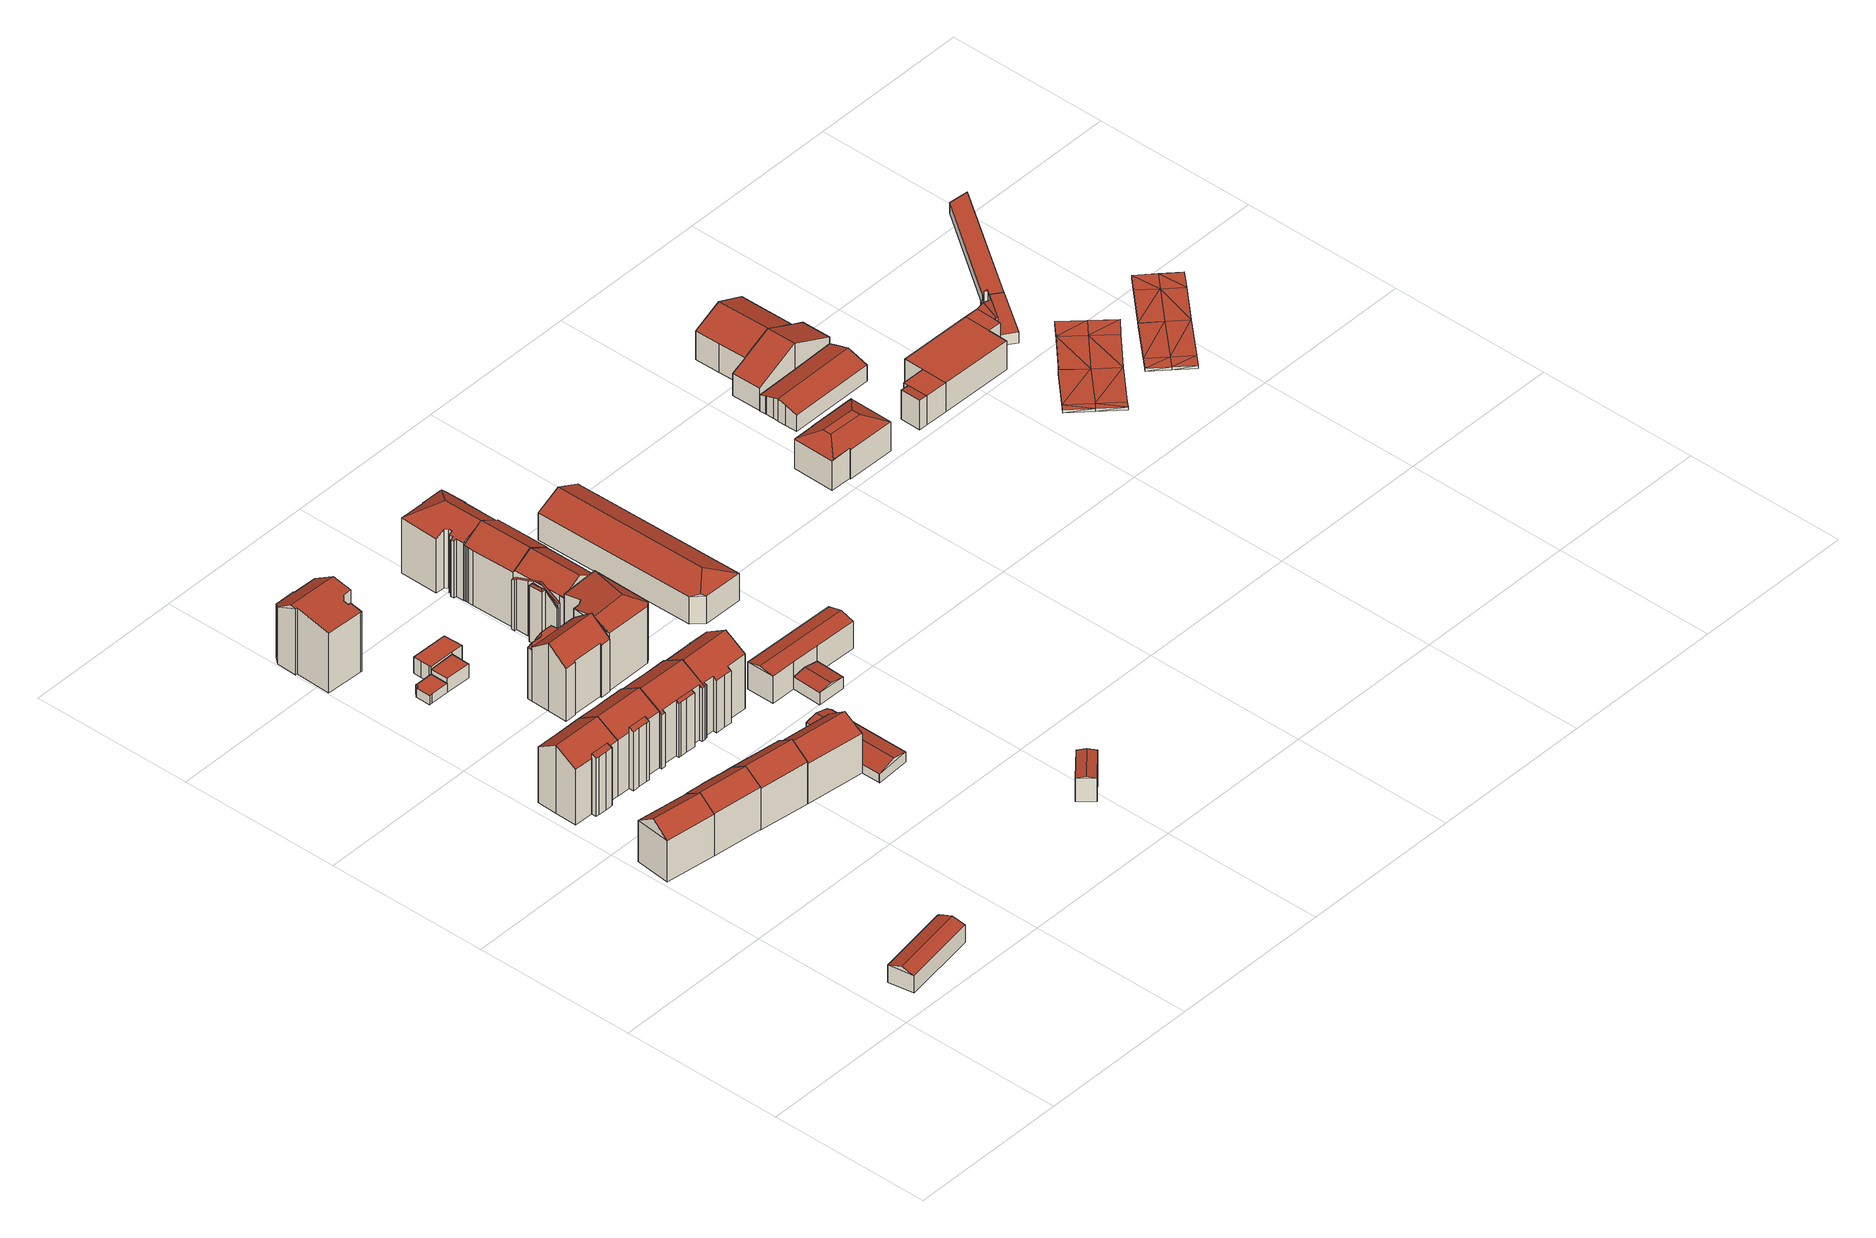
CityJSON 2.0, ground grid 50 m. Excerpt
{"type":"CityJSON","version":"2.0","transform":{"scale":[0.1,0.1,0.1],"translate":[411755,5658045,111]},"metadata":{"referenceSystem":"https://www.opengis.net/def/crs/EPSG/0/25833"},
"CityObjects":{
"building1":{"type":"Building","attributes":{"Dachtyp_tdc":"tdcFreeFormRoof","Gemeindeschluessel":14612000,"Dachneigung":18.75,"QualitaetDacherkennung":76,"Geometrietyp2DReferenz":"3000","measuredHeight":6.97,"function":"31001_2000","roofType":"5000"},"geometry":[{"type":"Solid","lod":"2","boundaries":[[[[0,1,2,3]],[[1,4,5,2]],[[4,6,7,5]],[[6,8,9,7]],[[8,10,11,9]],[[10,12,13,11]],[[12,0,3,13]],[[14,6,4,1,0,12,15]],[[10,8,14,15]],[[8,6,14]],[[12,10,15]],[[3,2,5,7,9,11,13]]]],"semantics":{"surfaces":[{"type":"WallSurface"},{"type":"RoofSurface"},{"type":"GroundSurface"}],"values":[[0,0,0,0,0,0,0,1,1,0,0,2]]}}]},
"building2":{"type":"Building","attributes":{"Dachtyp_tdc":"tdcGableRoof","Gemeindeschluessel":14612000,"Dachneigung":34.77,"QualitaetDacherkennung":62,"Geometrietyp2DReferenz":"3000","measuredHeight":17.57,"function":"31001_9998","roofType":"3100"},"geometry":[{"type":"Solid","lod":"2","boundaries":[[[[16,17,18,19]],[[17,20,21,18]],[[20,22,23,21]],[[22,16,19,23]],[[20,17,24]],[[16,22,25]],[[17,16,25,24]],[[22,20,24,25]],[[19,18,21,23]]]],"semantics":{"surfaces":[{"type":"WallSurface"},{"type":"RoofSurface"},{"type":"GroundSurface"}],"values":[[0,0,0,0,0,0,1,1,2]]}}]},
"building3":{"type":"Building","attributes":{"Gemeindeschluessel":14612000,"Geometrietyp2DReferenz":"3000","function":"31001_9998","roofType":"9999"},"children":["building3-1","building3-2"]},
"building3-1":{"type":"BuildingPart","attributes":{"Dachtyp_tdc":"tdcGableRoof","Dachneigung":32.14,"QualitaetDacherkennung":80,"Geometrietyp2DReferenz":"3000","measuredHeight":22.54,"roofType":"3100"},"parents":["building3"],"geometry":[{"type":"MultiSurface","lod":"2","boundaries":[[[26,27,28,29]],[[27,30,31,28]],[[30,32,33,31]],[[32,34,35,33]],[[34,36,37,35]],[[36,38,39,37]],[[34,32,30,27,26,40]],[[40,41,42,43,44,38,36,34]],[[45,46,47,48,49,29,28,31,33,35,37,39]],[[43,42,47,46]],[[42,41,48,47]],[[41,40,49,48]],[[40,26,29,49]]],"semantics":{"surfaces":[{"type":"WallSurface"},{"type":"RoofSurface"},{"type":"GroundSurface"}],"values":[0,0,0,0,0,0,1,1,2,0,0,0,0]}}]},
"building3-2":{"type":"BuildingPart","attributes":{"Dachtyp_tdc":"tdcPolyFlatRoof","Dachneigung":23.23,"QualitaetDacherkennung":83,"Geometrietyp2DReferenz":"3000","measuredHeight":19.83,"roofType":"2100"},"parents":["building3"],"geometry":[{"type":"MultiSurface","lod":"2","boundaries":[[[50,51,52,39,38]],[[51,53,54,52]],[[53,55,56,54]],[[55,57,58,56]],[[57,59,43,46,58]],[[57,55,53,51,50,60,59]],[[46,45,39,52,54,56,58]]],"semantics":{"surfaces":[{"type":"WallSurface"},{"type":"RoofSurface"},{"type":"GroundSurface"}],"values":[0,0,0,0,0,1,2]}}]},
"building4":{"type":"Building","attributes":{"Dachtyp_tdc":"tdcFreeFormRoof","Gemeindeschluessel":14612000,"Dachneigung":32.15,"QualitaetDacherkennung":59,"Geometrietyp2DReferenz":"3000","measuredHeight":17.39,"function":"31001_9998","roofType":"5000"},"geometry":[{"type":"Solid","lod":"2","boundaries":[[[[61,62,23,19]],[[62,63,64,23]],[[63,65,66,64]],[[65,67,68,66]],[[67,69,70,68]],[[69,71,72,70]],[[71,73,74,72]],[[73,61,19,74]],[[75,71,69,67,65,63,62,76]],[[73,75,76,61]],[[62,61,76]],[[73,71,75]],[[19,23,64,66,68,70,72,74]]]],"semantics":{"surfaces":[{"type":"WallSurface"},{"type":"RoofSurface"},{"type":"GroundSurface"}],"values":[[0,0,0,0,0,0,0,0,1,1,0,0,2]]}}]},
"building5":{"type":"Building","attributes":{"Gemeindeschluessel":14612000,"Geometrietyp2DReferenz":"3000","function":"31001_9998","roofType":"9999"},"children":["building5-1","building5-2"]},
"building5-1":{"type":"BuildingPart","attributes":{"Dachtyp_tdc":"tdcPolyFlatRoof","Dachneigung":29.93,"QualitaetDacherkennung":80,"Geometrietyp2DReferenz":"3000","measuredHeight":20.04,"roofType":"2100"},"parents":["building5"],"geometry":[{"type":"MultiSurface","lod":"2","boundaries":[[[77,78,79,80,81]],[[78,82,83,79]],[[82,84,85,83]],[[84,86,87,85]],[[86,88,89,90,87]],[[86,84,82,78,77,88]],[[90,80,79,83,85,87]]],"semantics":{"surfaces":[{"type":"WallSurface"},{"type":"RoofSurface"},{"type":"GroundSurface"}],"values":[0,0,0,0,0,1,2]}}]},
"building5-2":{"type":"BuildingPart","attributes":{"Dachtyp_tdc":"tdcGableRoof","Dachneigung":32.16,"QualitaetDacherkennung":82,"Geometrietyp2DReferenz":"3000","measuredHeight":22.58,"roofType":"3100"},"parents":["building5"],"geometry":[{"type":"MultiSurface","lod":"2","boundaries":[[[89,91,92,90]],[[91,36,93,92]],[[36,34,94,93]],[[34,95,96,94]],[[95,97,98,96]],[[97,99,100,98]],[[99,101,102,100]],[[101,103,104,102]],[[103,105,106,104]],[[105,81,80,106]],[[103,101,99,97,95,34]],[[34,36,91,89,81,105,103]],[[90,92,93,94,96,98,100,102,104,106,80]]],"semantics":{"surfaces":[{"type":"WallSurface"},{"type":"RoofSurface"},{"type":"GroundSurface"}],"values":[0,0,0,0,0,0,0,0,0,0,1,1,2]}}]},
"building6":{"type":"Building","attributes":{"Dachtyp_tdc":"tdcGableRoof","Gemeindeschluessel":14612000,"Dachneigung":32.83,"QualitaetDacherkennung":73,"Geometrietyp2DReferenz":"3000","measuredHeight":17.54,"function":"31001_9998","roofType":"3100"},"geometry":[{"type":"Solid","lod":"2","boundaries":[[[[107,108,109]],[[71,110,111]],[[108,71,111,109]],[[110,107,109,111]],[[112,113,114,115]],[[71,108,113,112]],[[108,107,114,113]],[[107,110,115,114]],[[110,71,112,115]]]],"semantics":{"surfaces":[{"type":"WallSurface"},{"type":"RoofSurface"},{"type":"GroundSurface"}],"values":[[0,0,1,1,2,0,0,0,0]]}}]},
"building7":{"type":"Building","attributes":{"Dachtyp_tdc":"tdcPolyFlatRoof","Gemeindeschluessel":14612000,"Dachneigung":0,"QualitaetDacherkennung":76,"Geometrietyp2DReferenz":"3000","measuredHeight":3,"function":"31001_9998","roofType":"1000"},"geometry":[{"type":"Solid","lod":"2","boundaries":[[[[116,117,118,119]],[[117,120,121,118]],[[120,122,123,121]],[[122,124,125,123]],[[124,126,127,125]],[[126,128,129,127]],[[128,116,119,129]],[[128,126,124,122,120,117,116]],[[119,118,121,123,125,127,129]]]],"semantics":{"surfaces":[{"type":"WallSurface"},{"type":"RoofSurface"},{"type":"GroundSurface"}],"values":[[0,0,0,0,0,0,0,1,2]]}}]},
"building8":{"type":"Building","attributes":{"Dachtyp_tdc":"tdcFreeFormRoof","Gemeindeschluessel":14612000,"Dachneigung":10.46,"QualitaetDacherkennung":26,"Geometrietyp2DReferenz":"3000","measuredHeight":22.06,"function":"31001_9998","roofType":"5000"},"geometry":[{"type":"Solid","lod":"2","boundaries":[[[[130,131,132,133]],[[131,134,135,132]],[[134,136,137,135]],[[136,138,139,137]],[[138,140,141,139]],[[140,142,143,141]],[[142,144,145,143]],[[144,146,147,145]],[[146,148,149,147]],[[148,150,151,149]],[[150,152,153,151]],[[152,154,155,153]],[[154,156,157,155]],[[156,158,159,157]],[[158,130,133,159]],[[160,140,138,136,134,131,161]],[[154,152,150,148,146,144,142,160,161,130,158,156]],[[142,140,160]],[[131,130,161]],[[133,132,135,137,139,141,143,145,147,149,151,153,155,157,159]]]],"semantics":{"surfaces":[{"type":"WallSurface"},{"type":"RoofSurface"},{"type":"GroundSurface"}],"values":[[0,0,0,0,0,0,0,0,0,0,0,0,0,0,0,1,1,0,0,2]]}}]},
"building9":{"type":"Building","attributes":{"Dachtyp_tdc":"tdcPolyFlatRoof","Gemeindeschluessel":14612000,"Dachneigung":0,"QualitaetDacherkennung":61,"Geometrietyp2DReferenz":"3000","measuredHeight":4.59,"function":"31001_9998","roofType":"1000"},"geometry":[{"type":"Solid","lod":"2","boundaries":[[[[162,163,125,127]],[[163,164,165,125]],[[164,166,167,165]],[[166,162,127,167]],[[166,164,163,162]],[[127,125,165,167]]]],"semantics":{"surfaces":[{"type":"WallSurface"},{"type":"RoofSurface"},{"type":"GroundSurface"}],"values":[[0,0,0,0,1,2]]}}]},
"building10":{"type":"Building","attributes":{"Gemeindeschluessel":14612000,"Geometrietyp2DReferenz":"3000","function":"31001_9998","roofType":"9999"},"children":["building10-1","building10-2"]},
"building10-1":{"type":"BuildingPart","attributes":{"Dachtyp_tdc":"tdcGableRoof","Dachneigung":31.26,"QualitaetDacherkennung":86,"Geometrietyp2DReferenz":"3000","measuredHeight":22.22,"roofType":"3100"},"parents":["building10"],"geometry":[{"type":"MultiSurface","lod":"2","boundaries":[[[168,169,170,171]],[[169,172,173,170]],[[174,175,176,177]],[[175,178,179,176]],[[178,180,181,179]],[[180,182,106,181]],[[182,183,184,106]],[[183,185,102,184]],[[185,186,187,102]],[[186,188,189,187]],[[188,190,191,189]],[[190,192,193,191]],[[192,194,195,193]],[[194,196,197,195]],[[196,168,171,197]],[[192,190,188,186,185,183]],[[183,182,180,178,175,174,172,169,168,196,194,192]],[[171,170,173,177,176,179,181,106,184,102,187,189,191,193,195,197]]],"semantics":{"surfaces":[{"type":"WallSurface"},{"type":"RoofSurface"},{"type":"GroundSurface"}],"values":[0,0,0,0,0,0,0,0,0,0,0,0,0,0,0,1,1,2]}}]},
"building10-2":{"type":"BuildingPart","attributes":{"Dachtyp_tdc":"tdcPolyFlatRoof","Dachneigung":27.86,"QualitaetDacherkennung":62,"Geometrietyp2DReferenz":"3000","measuredHeight":18.31,"roofType":"2100"},"parents":["building10"],"geometry":[{"type":"MultiSurface","lod":"2","boundaries":[[[198,199,200,173,172]],[[199,201,202,200]],[[203,204,205,206]],[[204,207,174,177,205]],[[204,203,201,199,198,207]],[[177,173,200,202,206,205]],[[201,203,206,202]]],"semantics":{"surfaces":[{"type":"WallSurface"},{"type":"RoofSurface"},{"type":"GroundSurface"}],"values":[0,0,0,0,1,2,0]}}]},
"building11":{"type":"Building","attributes":{"Dachtyp_tdc":"tdcPolyFlatRoof","Gemeindeschluessel":14612000,"Dachneigung":0,"QualitaetDacherkennung":92,"Geometrietyp2DReferenz":"3000","measuredHeight":5.34,"function":"31001_9998","roofType":"1000"},"geometry":[{"type":"Solid","lod":"2","boundaries":[[[[208,209,210,125]],[[209,211,212,210]],[[211,213,214,212]],[[213,215,216,214]],[[215,217,218,216]],[[217,219,165,218]],[[219,208,125,165]],[[219,217,215,213,211,209,208]],[[125,210,212,214,216,218,165]]]],"semantics":{"surfaces":[{"type":"WallSurface"},{"type":"RoofSurface"},{"type":"GroundSurface"}],"values":[[0,0,0,0,0,0,0,1,2]]}}]},
"building12":{"type":"Building","attributes":{"Dachtyp_tdc":"tdcFreeFormRoof","Gemeindeschluessel":14612000,"Dachneigung":34.23,"QualitaetDacherkennung":66,"Geometrietyp2DReferenz":"3000","measuredHeight":16.94,"function":"31001_9998","roofType":"5000"},"geometry":[{"type":"Solid","lod":"2","boundaries":[[[[220,221,114,222]],[[221,223,113,114]],[[223,224,225,113]],[[224,226,227,225]],[[226,220,222,227]],[[228,224,223,229]],[[220,226,228,229,221]],[[226,224,228]],[[223,221,229]],[[222,114,113,225,227]]]],"semantics":{"surfaces":[{"type":"WallSurface"},{"type":"RoofSurface"},{"type":"GroundSurface"}],"values":[[0,0,0,0,0,1,1,0,0,2]]}}]},
"building13":{"type":"Building","attributes":{"Gemeindeschluessel":14612000,"Geometrietyp2DReferenz":"3000","function":"31001_9998","roofType":"9999"},"children":["building13-1","building13-2"]},
"building13-1":{"type":"BuildingPart","attributes":{"Dachtyp_tdc":"tdcFreeFormRoof","Dachneigung":64.53,"QualitaetDacherkennung":33,"Geometrietyp2DReferenz":"3000","measuredHeight":19.11,"roofType":"5000"},"parents":["building13"],"geometry":[{"type":"MultiSurface","lod":"2","boundaries":[[[230,231,232,233]],[[231,234,235,232]],[[234,236,237,235]],[[236,238,239,237]],[[238,240,241,239]],[[242,240,238]],[[243,242,238,236]],[[244,243,236,234]],[[245,244,234,231]],[[245,231,230]],[[242,243,244,245,230,240]],[[233,232,235,237,239,241]]],"semantics":{"surfaces":[{"type":"WallSurface"},{"type":"RoofSurface"},{"type":"GroundSurface"}],"values":[0,0,0,0,0,1,1,1,1,1,1,2]}}]},
"building13-2":{"type":"BuildingPart","attributes":{"Dachtyp_tdc":"tdcGableRoof","Dachneigung":39.49,"QualitaetDacherkennung":74,"Geometrietyp2DReferenz":"3000","measuredHeight":22.4,"roofType":"3100"},"parents":["building13"],"geometry":[{"type":"MultiSurface","lod":"2","boundaries":[[[246,247,248,249]],[[247,250,251,248]],[[250,252,253,251]],[[252,254,255,253]],[[254,256,257,255]],[[256,258,230,233,257]],[[259,260,261,241,240]],[[260,262,263,261]],[[262,264,265,263]],[[264,266,267,265]],[[266,246,249,267]],[[262,260,259,258,256]],[[256,254,252,250,247,246,266,264,262]],[[249,248,251,253,255,257,233,241,261,263,265,267]]],"semantics":{"surfaces":[{"type":"WallSurface"},{"type":"RoofSurface"},{"type":"GroundSurface"}],"values":[0,0,0,0,0,0,0,0,0,0,0,1,1,2]}}]},
"building14":{"type":"Building","attributes":{"Dachtyp_tdc":"tdcFreeFormRoof","Gemeindeschluessel":14612000,"Dachneigung":31.56,"QualitaetDacherkennung":85,"Geometrietyp2DReferenz":"3000","measuredHeight":22,"function":"31001_9998","roofType":"5000"},"geometry":[{"type":"Solid","lod":"2","boundaries":[[[[268,269,270,271]],[[269,272,273,270]],[[272,274,275,273]],[[274,276,277,275]],[[276,278,279,277]],[[278,280,281,279]],[[280,282,283,281]],[[282,284,285,283]],[[284,286,287,285]],[[286,288,289,287]],[[288,290,291,289]],[[290,292,293,291]],[[292,268,271,293]],[[294,282,280,278,276,295]],[[290,288,286,284,294,295,274,272,269,268,292]],[[284,282,294]],[[276,274,295]],[[271,270,273,275,277,279,281,283,285,287,289,291,293]]]],"semantics":{"surfaces":[{"type":"WallSurface"},{"type":"RoofSurface"},{"type":"GroundSurface"}],"values":[[0,0,0,0,0,0,0,0,0,0,0,0,0,1,1,0,0,2]]}}]},
"building15":{"type":"Building","attributes":{"Dachtyp_tdc":"tdcFreeFormRoof","Gemeindeschluessel":14612000,"Dachneigung":13.52,"QualitaetDacherkennung":62,"Geometrietyp2DReferenz":"3000","measuredHeight":4.26,"function":"31001_9998","roofType":"5000"},"geometry":[{"type":"Solid","lod":"2","boundaries":[[[[296,297,298,227]],[[297,299,300,298]],[[299,301,302,300]],[[301,303,304,302]],[[303,305,306,304]],[[305,307,308,306]],[[307,309,310,308]],[[309,311,222,310]],[[311,296,227,222]],[[305,303,301,312,313]],[[297,296,311,309,307,313,312,299]],[[301,299,312]],[[307,305,313]],[[227,298,300,302,304,306,308,310,222]]]],"semantics":{"surfaces":[{"type":"WallSurface"},{"type":"RoofSurface"},{"type":"GroundSurface"}],"values":[[0,0,0,0,0,0,0,0,0,1,1,0,0,2]]}}]},
"building16":{"type":"Building","attributes":{"Dachtyp_tdc":"tdcGableRoof","Gemeindeschluessel":14612000,"Dachneigung":12.19,"QualitaetDacherkennung":62,"Geometrietyp2DReferenz":"3000","measuredHeight":8.26,"function":"31001_2000","roofType":"3100"},"geometry":[{"type":"Solid","lod":"2","boundaries":[[[[314,315,316,317]],[[315,318,319,316]],[[318,320,321,319]],[[320,314,317,321]],[[318,315,322]],[[314,320,323]],[[315,314,323,322]],[[320,318,322,323]],[[317,316,319,321]]]],"semantics":{"surfaces":[{"type":"WallSurface"},{"type":"RoofSurface"},{"type":"GroundSurface"}],"values":[[0,0,0,0,0,0,1,1,2]]}}]},
"building17":{"type":"Building","attributes":{"Dachtyp_tdc":"tdcFreeFormRoof","Gemeindeschluessel":14612000,"Dachneigung":10.38,"QualitaetDacherkennung":33,"Geometrietyp2DReferenz":"3000","measuredHeight":21.87,"function":"31001_9998","roofType":"5000"},"geometry":[{"type":"Solid","lod":"2","boundaries":[[[[324,325,326,327]],[[325,328,329,326]],[[328,330,331,329]],[[330,332,333,331]],[[332,334,335,333]],[[334,336,337,335]],[[336,338,339,337]],[[338,324,327,339]],[[340,336,334,341]],[[341,334,332,330,328,325,342]],[[338,340,341,342,324]],[[325,324,342]],[[338,336,340]],[[327,326,329,331,333,335,337,339]]]],"semantics":{"surfaces":[{"type":"WallSurface"},{"type":"RoofSurface"},{"type":"GroundSurface"}],"values":[[0,0,0,0,0,0,0,0,1,1,1,0,0,2]]}}]},
"building18":{"type":"Building","attributes":{"Gemeindeschluessel":14612000,"Geometrietyp2DReferenz":"3000","function":"31001_9998","roofType":"9999"},"children":["building18-1","building18-2","building18-3"]},
"building18-1":{"type":"BuildingPart","attributes":{"Dachtyp_tdc":"tdcFreeFormRoof","Dachneigung":43.32,"QualitaetDacherkennung":51,"Geometrietyp2DReferenz":"3000","measuredHeight":19.13,"roofType":"5000"},"parents":["building18"],"geometry":[{"type":"MultiSurface","lod":"2","boundaries":[[[343,344,345,346]],[[344,347,348,345]],[[347,349,350,348]],[[349,351,352,350]],[[351,353,354,352]],[[353,355,356,354]],[[349,347,357]],[[347,344,343,358,359]],[[347,359,360,361,355,353,362,357]],[[353,351,362]],[[351,349,357,362]],[[356,363,364,346,345,348,350,352,354]]],"semantics":{"surfaces":[{"type":"WallSurface"},{"type":"RoofSurface"},{"type":"GroundSurface"}],"values":[0,0,0,0,0,0,1,1,1,1,1,2]}}]},
"building18-2":{"type":"BuildingPart","attributes":{"Dachtyp_tdc":"tdcGableRoof","Dachneigung":20.38,"QualitaetDacherkennung":28,"Geometrietyp2DReferenz":"3000","measuredHeight":19.66,"roofType":"3100"},"parents":["building18"],"geometry":[{"type":"MultiSurface","lod":"2","boundaries":[[[365,366,367,356,355]],[[366,368,369,367]],[[368,370,371,369]],[[370,372,373,371]],[[372,374,375,373]],[[374,376,377,375]],[[378,379,343,346,380]],[[381,382,383,376,374,372,370,368,366,365,384]],[[384,360,358,379,378,385,386,381]],[[363,356,367,369,371,373,375,377,387,380,346,364]]],"semantics":{"surfaces":[{"type":"WallSurface"},{"type":"RoofSurface"},{"type":"GroundSurface"}],"values":[0,0,0,0,0,0,0,1,1,2]}}]},
"building18-3":{"type":"BuildingPart","attributes":{"Dachtyp_tdc":"tdcGableRoof","Dachneigung":30.79,"QualitaetDacherkennung":89,"Geometrietyp2DReferenz":"3000","measuredHeight":21.93,"roofType":"3100"},"parents":["building18"],"geometry":[{"type":"MultiSurface","lod":"2","boundaries":[[[388,389,390,391]],[[389,392,378,380,390]],[[393,394,395,377,376]],[[394,388,391,395]],[[394,396,397,398]],[[399,400,397,396,401,382,402,386]],[[393,401,396,394]],[[389,400,399,392]],[[388,398,397,400,389]],[[394,398,388]],[[391,390,380,387,377,395]]],"semantics":{"surfaces":[{"type":"WallSurface"},{"type":"RoofSurface"},{"type":"GroundSurface"}],"values":[0,0,0,0,1,1,0,0,0,0,2]}}]},
"building19":{"type":"Building","attributes":{"Dachtyp_tdc":"tdcFreeFormRoof","Gemeindeschluessel":14612000,"Dachneigung":31.48,"QualitaetDacherkennung":86,"Geometrietyp2DReferenz":"3000","measuredHeight":22.16,"function":"31001_9998","roofType":"5000"},"geometry":[{"type":"Solid","lod":"2","boundaries":[[[[403,404,405,406]],[[404,407,408,405]],[[407,394,409,408]],[[394,410,411,409]],[[410,412,413,411]],[[412,414,415,413]],[[414,416,417,415]],[[416,403,406,417]],[[418,404,403,416,414,412,410,419]],[[420,421,418,419]],[[407,421,420,394]],[[394,420,419,410]],[[404,418,421,407]],[[406,405,408,409,411,413,415,417]]]],"semantics":{"surfaces":[{"type":"WallSurface"},{"type":"RoofSurface"},{"type":"GroundSurface"}],"values":[[0,0,0,0,0,0,0,0,1,1,0,0,0,2]]}}]},
"building20":{"type":"Building","attributes":{"Dachtyp_tdc":"tdcGableRoof","Gemeindeschluessel":14612000,"Dachneigung":10.02,"QualitaetDacherkennung":84,"Geometrietyp2DReferenz":"3000","measuredHeight":4.72,"function":"31001_9998","roofType":"3100"},"geometry":[{"type":"Solid","lod":"2","boundaries":[[[[422,423,424,425]],[[423,426,427,424]],[[426,428,429,427]],[[428,422,425,429]],[[426,423,430]],[[422,428,431]],[[423,422,431,430]],[[428,426,430,431]],[[425,424,427,429]]]],"semantics":{"surfaces":[{"type":"WallSurface"},{"type":"RoofSurface"},{"type":"GroundSurface"}],"values":[[0,0,0,0,0,0,1,1,2]]}}]},
"building21":{"type":"Building","attributes":{"Dachtyp_tdc":"tdcFreeFormRoof","Gemeindeschluessel":14612000,"Dachneigung":23.71,"QualitaetDacherkennung":41,"Geometrietyp2DReferenz":"3000","measuredHeight":22.07,"function":"31001_9998","roofType":"5000"},"geometry":[{"type":"Solid","lod":"2","boundaries":[[[[432,433,434,435]],[[436,437,438,439,440,441]],[[436,441,442,443,444,445,446,447,448,449,450,451,452]],[[437,436,452,453,454,433,432]],[[432,438,437]],[[451,453,452]],[[434,455,456,457,458,459,460,461,462,463,464,465,466,467,468,469,470,435]],[[433,454,455,434]],[[454,453,456,455]],[[453,451,457,456]],[[451,450,458,457]],[[450,449,459,458]],[[449,448,460,459]],[[448,447,461,460]],[[447,446,462,461]],[[446,445,463,462]],[[445,444,464,463]],[[444,443,465,464]],[[443,442,466,465]],[[442,441,467,466]],[[441,440,468,467]],[[440,439,469,468]],[[439,438,470,469]],[[438,432,435,470]]]],"semantics":{"surfaces":[{"type":"WallSurface"},{"type":"RoofSurface"},{"type":"GroundSurface"}],"values":[[0,1,1,1,0,0,2,0,0,0,0,0,0,0,0,0,0,0,0,0,0,0,0,0]]}}]},
"building22":{"type":"Building","attributes":{"Dachtyp_tdc":"tdcFreeFormRoof","Gemeindeschluessel":14612000,"Dachneigung":15.99,"QualitaetDacherkennung":91,"Geometrietyp2DReferenz":"3000","measuredHeight":10.1,"function":"31001_9998","roofType":"5000"},"geometry":[{"type":"Solid","lod":"2","boundaries":[[[[471,472,427,473]],[[472,474,424,427]],[[474,475,476,424]],[[475,477,478,476]],[[477,479,480,478]],[[479,471,473,480]],[[472,471,481,482,475,474]],[[481,479,477,482]],[[477,475,482]],[[471,479,481]],[[473,427,424,476,478,480]]]],"semantics":{"surfaces":[{"type":"WallSurface"},{"type":"RoofSurface"},{"type":"GroundSurface"}],"values":[[0,0,0,0,0,0,1,1,0,0,2]]}}]},
"building23":{"type":"Building","attributes":{"Dachtyp_tdc":"tdcFreeFormRoof","Gemeindeschluessel":14612000,"Dachneigung":26.09,"QualitaetDacherkennung":91,"Geometrietyp2DReferenz":"3000","measuredHeight":12.61,"function":"31001_2000","roofType":"5000"},"geometry":[{"type":"Solid","lod":"2","boundaries":[[[[483,484,485,486]],[[484,487,488,485]],[[487,489,490,488]],[[489,491,492,490]],[[491,483,486,492]],[[487,484,493,494]],[[493,484,483,495]],[[494,493,495,491,489]],[[483,491,495]],[[489,487,494]],[[486,485,488,490,492]]]],"semantics":{"surfaces":[{"type":"WallSurface"},{"type":"RoofSurface"},{"type":"GroundSurface"}],"values":[[0,0,0,0,0,1,1,1,0,0,2]]}}]},
"building24":{"type":"Building","attributes":{"Dachtyp_tdc":"tdcFreeFormRoof","Gemeindeschluessel":14612000,"Dachneigung":26.01,"QualitaetDacherkennung":95,"Geometrietyp2DReferenz":"3000","measuredHeight":12.33,"function":"31001_2000","roofType":"5000"},"geometry":[{"type":"Solid","lod":"2","boundaries":[[[[496,497,498,499]],[[497,500,501,498]],[[500,502,503,501]],[[502,504,505,503]],[[504,506,507,505]],[[506,508,509,507]],[[508,510,511,509]],[[510,496,499,511]],[[512,513,514,515,502,500]],[[516,517,506,504,515,514]],[[518,508,517,516,519]],[[519,513,512,497,496,510,518]],[[519,516,514,513]],[[500,497,512]],[[504,502,515]],[[508,506,517]],[[510,508,518]],[[499,498,501,503,505,507,509,511]]]],"semantics":{"surfaces":[{"type":"WallSurface"},{"type":"RoofSurface"},{"type":"GroundSurface"}],"values":[[0,0,0,0,0,0,0,0,1,1,1,1,1,0,0,0,0,2]]}}]},
"building25":{"type":"Building","attributes":{"Gemeindeschluessel":14612000,"Dachneigung":72.01,"Dachorientierung":-90.38,"MittlereTraufHoehe":118.98,"QualitaetDacherkennung":93,"ObjektHoehe":7.37,"BodenHoehe":112.81,"Geometrietyp2DReferenz":"3000","AbsoluteHoehe":120.18,"Dachflaeche":354.89,"measuredHeight":7.37,"function":"31001_2000","roofType":"3100","storeysAboveGround":2},"geometry":[{"type":"MultiSurface","lod":"2","boundaries":[[[520,521,522,523]],[[521,524,525,522]],[[524,526,527,525]],[[526,528,529,527]],[[528,530,531,529]],[[530,532,533,531]],[[532,534,535,533]],[[534,536,537,535]],[[536,538,539,537]],[[538,540,541,539]],[[540,542,543,541]],[[542,544,545,543]],[[544,520,523,545]],[[524,521,520,544,542]],[[542,540,538,536,534,532,530,528,526,524]],[[523,522,525,527,529,531,533,535,537,539,541,543,545]]],"semantics":{"surfaces":[{"type":"WallSurface"},{"type":"RoofSurface"},{"type":"GroundSurface"}],"values":[0,0,0,0,0,0,0,0,0,0,0,0,0,1,1,2]}}]},
"building26":{"type":"Building","attributes":{"Gemeindeschluessel":14612000,"Dachneigung":65.64,"Dachorientierung":0,"MittlereTraufHoehe":123.5,"QualitaetDacherkennung":60,"ObjektHoehe":13.56,"BodenHoehe":112.98,"Geometrietyp2DReferenz":"3000","AbsoluteHoehe":126.53,"Dachflaeche":324.63,"measuredHeight":13.56,"function":"31001_2000","roofType":"3100","storeysAboveGround":5},"children":["building26-1"],"geometry":[{"type":"MultiSurface","lod":"2","boundaries":[[[546,547,548,549]],[[547,550,551,548]],[[550,552,553,554,551]],[[555,556,557,558]],[[556,546,549,557]],[[559,560,552,550,547]],[[547,546,556,555,561,562,559]],[[549,548,551,554,563,564,558,557]],[[560,553,552]],[[563,554,553,560,559]],[[555,558,564,562,561]],[[562,564,563,559]]],"semantics":{"surfaces":[{"type":"WallSurface"},{"type":"RoofSurface"},{"type":"GroundSurface"},{"type":"ClosureSurface","isClosure":"1","QuelleClosure":"LoD2WallSurface"}],"values":[0,0,0,0,0,1,1,2,0,3,3,3]}}]},
"building26-1":{"type":"BuildingPart","attributes":{"Dachneigung":64.56,"Dachorientierung":0,"MittlereTraufHoehe":122.78,"QualitaetDacherkennung":53,"BodenHoehe":112.98,"ObjektTeilHoehe":13.68,"Geometrietyp2DReferenz":"3000","AbsoluteHoehe":126.66,"Dachflaeche":269.2,"measuredHeight":13.68,"roofType":"3100","storeysAboveGround":5},"parents":["building26"],"geometry":[{"type":"MultiSurface","lod":"2","boundaries":[[[565,566,567,568]],[[566,569,570,567]],[[569,555,558,570]],[[553,571,572,554]],[[571,573,574,572]],[[573,575,568,574]],[[575,565,568]],[[576,561,555,569,566,565]],[[565,575,573,571,553,560,576]],[[567,570,558,564,563,554,572,574,568]],[[562,561,576]],[[564,558,555,561,562]],[[560,559,562,576]],[[553,554,563,559,560]],[[559,563,564,562]]],"semantics":{"surfaces":[{"type":"WallSurface"},{"type":"RoofSurface"},{"type":"GroundSurface"},{"type":"ClosureSurface","isClosure":"1","QuelleClosure":"LoD2WallSurface"}],"values":[0,0,0,0,0,0,0,1,1,2,0,3,0,3,3]}}]},
"building27":{"type":"Building","attributes":{"Gemeindeschluessel":14612000,"Geometrietyp2DReferenz":"3000","function":"31001_2000","roofType":"9999"},"children":["building27-1","building27-2","building27-3","building27-4","building27-5","building27-6"]},
"building27-1":{"type":"BuildingPart","attributes":{"Dachtyp_tdc":"tdcPolyFlatRoof","Dachneigung":5.35,"QualitaetDacherkennung":78,"Geometrietyp2DReferenz":"3000","measuredHeight":9.71,"roofType":"2100"},"parents":["building27"],"geometry":[{"type":"MultiSurface","lod":"2","boundaries":[[[577,578,579,580]],[[581,582,583,584]],[[582,577,580,583]],[[582,581,578,577]],[[580,579,584,583]]],"semantics":{"surfaces":[{"type":"WallSurface"},{"type":"RoofSurface"},{"type":"GroundSurface"}],"values":[0,0,0,1,2]}}]},
"building27-2":{"type":"BuildingPart","attributes":{"Dachtyp_tdc":"tdcPolyFlatRoof","Dachneigung":0,"QualitaetDacherkennung":88,"Geometrietyp2DReferenz":"3000","measuredHeight":9.53,"roofType":"1000"},"parents":["building27"],"geometry":[{"type":"MultiSurface","lod":"2","boundaries":[[[585,586,587,588]],[[589,590,591,592]],[[585,588,593,594]],[[594,590,589,586,585]],[[588,587,592,591,593]]],"semantics":{"surfaces":[{"type":"WallSurface"},{"type":"RoofSurface"},{"type":"GroundSurface"}],"values":[0,0,0,1,2]}}]},
"building27-3":{"type":"BuildingPart","attributes":{"Dachtyp_tdc":"tdcFreeFormRoof","Dachneigung":16.05,"QualitaetDacherkennung":38,"Geometrietyp2DReferenz":"3000","measuredHeight":10.16,"roofType":"5000"},"parents":["building27"],"geometry":[{"type":"MultiSurface","lod":"2","boundaries":[[[595,596,597,598,599]],[[596,594,593,597]],[[590,600,601,591]],[[600,602,603,601]],[[602,604,605,603]],[[604,606,607,608,605]],[[600,590,594,596]],[[596,595,609,606,604,602,600]],[[608,610,598,597,593,591,601,603,605]]],"semantics":{"surfaces":[{"type":"WallSurface"},{"type":"RoofSurface"},{"type":"GroundSurface"}],"values":[0,0,0,0,0,0,1,1,2]}}]},
"building27-4":{"type":"BuildingPart","attributes":{"Dachtyp_tdc":"tdcPolyFlatRoof","Dachneigung":0,"QualitaetDacherkennung":88,"Geometrietyp2DReferenz":"3000","measuredHeight":9.5,"roofType":"1000"},"parents":["building27"],"geometry":[{"type":"MultiSurface","lod":"2","boundaries":[[[611,581,584,612]],[[613,614,579,578]],[[613,615,616,614]],[[615,613,578,581,611]],[[612,584,579,614,616]]],"semantics":{"surfaces":[{"type":"WallSurface"},{"type":"RoofSurface"},{"type":"GroundSurface"}],"values":[0,0,0,1,2]}}]},
"building27-5":{"type":"BuildingPart","attributes":{"Dachtyp_tdc":"tdcPolyFlatRoof","Dachneigung":0,"QualitaetDacherkennung":88,"Geometrietyp2DReferenz":"3000","measuredHeight":9.55,"roofType":"1000"},"parents":["building27"],"geometry":[{"type":"MultiSurface","lod":"2","boundaries":[[[617,611,612,618]],[[619,620,616,615]],[[619,589,592,620]],[[617,618,587,586]],[[586,589,619,615,611,617]],[[618,612,616,620,592,587]]],"semantics":{"surfaces":[{"type":"WallSurface"},{"type":"RoofSurface"},{"type":"GroundSurface"}],"values":[0,0,0,0,1,2]}}]},
"building27-6":{"type":"BuildingPart","attributes":{"Dachtyp_tdc":"tdcPolyFlatRoof","Dachneigung":0,"QualitaetDacherkennung":86,"Geometrietyp2DReferenz":"3000","measuredHeight":3.62,"roofType":"1000"},"parents":["building27"],"geometry":[{"type":"MultiSurface","lod":"2","boundaries":[[[621,599,598,622]],[[607,623,624,608]],[[623,625,626,624]],[[625,627,628,626]],[[627,629,630,628]],[[629,621,622,630]],[[629,627,625,623,607,631,599,621]],[[622,598,610,608,624,626,628,630]]],"semantics":{"surfaces":[{"type":"WallSurface"},{"type":"RoofSurface"},{"type":"GroundSurface"}],"values":[0,0,0,0,0,0,1,2]}}]},
"building28":{"type":"Building","attributes":{"Stand_DGM":"2016","Stand_Basis-DLM":"2021","Gemeindeschluessel":"14612000","ObjektHoehe":1,"Stand_Laserscan":"2016","BodenHoehe":118.13,"Stand_3D-Stadtmodell":"2023","Geometrietyp2DReferenz":2000,"AbsoluteHoehe":119.13,"measuredHeight":1,"function":"53001_1800","roofType":"9999"},"geometry":[{"type":"MultiSurface","lod":"2","boundaries":[[[632,633,634]],[[634,633,635]],[[634,635,636]],[[634,636,637]],[[637,636,638]],[[638,636,639]],[[639,636,640]],[[640,636,641]],[[640,641,642]],[[640,642,643]],[[633,644,635]],[[635,644,645]],[[635,645,646]],[[635,646,636]],[[636,646,641]],[[641,646,647]],[[641,647,648]],[[641,648,642]],[[633,632,649]],[[633,649,650]],[[632,634,651]],[[632,651,649]],[[634,637,652]],[[634,652,651]],[[637,638,653]],[[637,653,652]],[[638,639,654]],[[638,654,653]],[[639,640,655]],[[639,655,654]],[[640,643,656]],[[640,656,655]],[[643,642,657]],[[643,657,656]],[[642,648,658]],[[642,658,657]],[[648,647,659]],[[648,659,658]],[[647,646,660]],[[647,660,659]],[[646,645,661]],[[646,661,660]],[[645,644,662]],[[645,662,661]],[[644,633,650]],[[644,650,662]],[[651,650,649]],[[663,650,651]],[[664,663,651]],[[652,664,651]],[[653,664,652]],[[654,664,653]],[[655,664,654]],[[665,664,655]],[[657,665,655]],[[656,657,655]],[[663,662,650]],[[661,662,663]],[[660,661,663]],[[664,660,663]],[[665,660,664]],[[659,660,665]],[[658,659,665]],[[657,658,665]]],"semantics":{"surfaces":[{"type":"RoofSurface"},{"type":"WallSurface"},{"type":"GroundSurface"}],"values":[0,0,0,0,0,0,0,0,0,0,0,0,0,0,0,0,0,0,1,1,1,1,1,1,1,1,1,1,1,1,1,1,1,1,1,1,1,1,1,1,1,1,1,1,1,1,2,2,2,2,2,2,2,2,2,2,2,2,2,2,2,2,2,2]}}]},
"building29":{"type":"Building","attributes":{"Stand_DGM":"2016","Stand_Basis-DLM":"2021","Gemeindeschluessel":"14612000","ObjektHoehe":1,"Stand_Laserscan":"2016","BodenHoehe":117.33,"Stand_3D-Stadtmodell":"2023","Geometrietyp2DReferenz":2000,"AbsoluteHoehe":118.33,"measuredHeight":1,"function":"53001_1800","roofType":"9999"},"geometry":[{"type":"MultiSurface","lod":"2","boundaries":[[[666,667,668]],[[666,668,669]],[[669,668,670]],[[669,670,671]],[[671,670,672]],[[672,670,673]],[[673,670,674]],[[673,674,675]],[[675,674,676]],[[676,674,677]],[[668,678,679]],[[667,680,678]],[[667,678,668]],[[668,679,670]],[[670,679,674]],[[674,679,681]],[[674,681,677]],[[677,681,682]],[[667,666,683]],[[667,683,684]],[[666,669,685]],[[666,685,683]],[[669,671,686]],[[669,686,685]],[[671,672,687]],[[671,687,686]],[[672,673,688]],[[672,688,687]],[[673,675,689]],[[673,689,688]],[[675,676,690]],[[675,690,689]],[[676,677,691]],[[676,691,690]],[[677,682,692]],[[677,692,691]],[[682,681,693]],[[682,693,692]],[[681,679,694]],[[681,694,693]],[[679,678,695]],[[679,695,694]],[[678,680,696]],[[678,696,695]],[[680,667,684]],[[680,684,696]],[[697,684,683]],[[685,697,683]],[[698,697,685]],[[686,698,685]],[[687,698,686]],[[688,698,687]],[[699,698,688]],[[689,699,688]],[[690,699,689]],[[691,699,690]],[[695,696,684]],[[697,695,684]],[[694,695,697]],[[698,694,697]],[[699,694,698]],[[693,694,699]],[[691,693,699]],[[692,693,691]]],"semantics":{"surfaces":[{"type":"RoofSurface"},{"type":"WallSurface"},{"type":"GroundSurface"}],"values":[0,0,0,0,0,0,0,0,0,0,0,0,0,0,0,0,0,0,1,1,1,1,1,1,1,1,1,1,1,1,1,1,1,1,1,1,1,1,1,1,1,1,1,1,1,1,2,2,2,2,2,2,2,2,2,2,2,2,2,2,2,2,2,2]}}]},
"building30":{"type":"Building","attributes":{"Dachtyp_tdc":"tdcPolyFlatRoof","Gemeindeschluessel":14612000,"Dachneigung":0,"QualitaetDacherkennung":89,"Geometrietyp2DReferenz":"3000","measuredHeight":3.49,"function":"31001_2000","roofType":"1000"},"geometry":[{"type":"Solid","lod":"2","boundaries":[[[[700,701,630,702]],[[701,703,628,630]],[[703,704,705,628]],[[704,700,702,705]],[[704,703,701,700]],[[702,630,628,705]]]],"semantics":{"surfaces":[{"type":"WallSurface"},{"type":"RoofSurface"},{"type":"GroundSurface"}],"values":[[0,0,0,0,1,2]]}}]}
},
"vertices":[
[30,88,131],[263,125,131],[263,125,75],[30,88,75],[263,123,132],[263,123,75],[265,123,132],[265,123,75],[278,46,132],[278,46,75],[42,9,132],[42,9,75],[30,86,132],[30,86,75],[271,84,145],[36,47,145],
[167,798,151],[10,818,150],[10,818,14],[167,798,14],[22,927,150],[22,927,14],[180,905,151],[180,905,14],[16,871,189],[173,850,189],
[27,1271,199],[95,1270,199],[95,1270,15],[27,1271,15],[121,1269,199],[121,1269,15],[182,1268,199],[182,1268,15],[181,1205,240],[181,1205,15],[181,1137,198],[181,1137,15],[143,1137,197],[143,1137,15],[26,1208,240],[25,1141,198],[84,1140,198],[84,1139,198],[143,1138,198],[143,1138,15],[84,1139,15],[84,1140,15],[25,1141,15],[26,1208,15],
[143,1137,212],[143,1123,207],[143,1123,15],[120,1123,206],[120,1123,15],[95,1123,206],[95,1123,15],[84,1124,207],[84,1124,15],[84,1139,213],[143,1138,213],
[167,798,152],[180,905,153],[235,899,153],[235,899,14],[235,901,151],[235,901,14],[293,894,151],[293,894,14],[292,892,153],[292,892,14],[335,887,153],[335,887,14],[323,779,152],[323,779,14],[329,835,187],[173,854,187],
[283,1135,215],[283,1121,207],[283,1121,14],[283,1135,14],[283,1135,198],[274,1121,207],[274,1121,14],[246,1122,207],[246,1122,14],[224,1122,207],[224,1122,14],[224,1136,215],[224,1136,198],[224,1136,14],
[224,1137,198],[224,1137,14],[181,1137,14],[181,1205,14],[182,1268,200],[182,1268,14],[247,1266,200],[247,1266,14],[277,1266,200],[277,1266,14],[338,1265,200],[338,1265,14],[337,1202,240],[337,1202,14],[337,1134,198],[337,1134,14],
[480,759,150],[493,867,153],[487,817,188],[323,779,150],[329,836,188],[335,887,12],[493,867,12],[480,759,12],[323,779,12],
[137,1736,42],[138,1782,42],[138,1782,12],[137,1736,12],[146,1782,42],[146,1782,12],[146,1791,42],[146,1791,12],[204,1790,42],[204,1790,12],[203,1735,42],[203,1735,12],[148,1736,42],[148,1736,12],
[5,2072,226],[6,2135,197],[6,2135,8],[5,2072,8],[25,2156,183],[25,2156,8],[88,2154,184],[88,2154,8],[87,2149,187],[87,2149,8],[161,2147,187],[161,2147,8],[161,2024,217],[161,2024,8],[133,2024,217],[133,2024,8],[119,2011,215],[119,2011,8],[119,1995,212],[119,1995,8],[127,1995,212],[127,1995,8],[126,1956,205],[126,1956,8],[122,1956,205],[122,1956,8],[6,1961,205],[6,1961,8],[10,2072,226],[10,2072,8],[161,2084,229],[5,2088,229],
[203,1735,58],[204,1790,58],[284,1790,58],[284,1790,12],[283,1733,58],[283,1733,12],
[485,1121,190],[485,1131,196],[485,1131,14],[485,1121,14],[457,1131,196],[457,1131,14],[399,1133,196],[349,1134,196],[349,1134,14],[399,1133,14],[349,1125,191],[349,1125,14],[337,1126,191],[337,1126,14],[337,1134,196],[337,1201,236],[337,1201,14],[338,1265,197],[408,1263,197],[408,1263,14],[431,1262,197],[431,1262,14],[496,1261,197],[496,1261,14],[496,1197,236],[496,1197,14],[495,1124,192],[495,1124,14],[495,1121,190],[495,1121,14],
[457,1131,197],[457,1121,192],[457,1121,14],[428,1122,192],[428,1122,14],[405,1122,192],[399,1122,192],[399,1122,14],[405,1122,14],[399,1133,197],
[204,1790,65],[204,1796,65],[204,1796,12],[204,1823,65],[204,1823,12],[205,1850,65],[205,1850,12],[319,1848,65],[319,1848,12],[321,1789,65],[321,1789,12],[284,1790,65],
[663,736,143],[480,759,143],[663,736,12],[493,867,147],[662,847,147],[662,847,12],[663,758,157],[663,758,12],[663,795,182],[487,816,182],
[320,1552,181],[320,1566,181],[320,1566,13],[320,1552,13],[356,1565,181],[356,1565,13],[356,1573,181],[356,1573,13],[410,1572,181],[410,1572,13],[430,1551,181],[430,1551,13],[405,1562,204],[367,1562,204],[363,1558,195],[327,1559,196],
[448,1428,185],[448,1433,189],[448,1433,13],[448,1428,13],[351,1435,189],[351,1435,13],[351,1432,187],[351,1432,13],[317,1432,187],[317,1432,13],[318,1493,237],[318,1493,13],[320,1552,190],[430,1551,190],[480,1551,189],[480,1551,13],[480,1491,237],[480,1491,13],[480,1432,189],[480,1432,13],[479,1428,185],[479,1428,13],
[537,1129,192],[504,1130,192],[504,1130,13],[537,1129,13],[504,1123,188],[504,1123,13],[495,1124,188],[495,1124,13],[496,1261,192],[496,1261,13],[570,1259,193],[570,1259,13],[594,1259,193],[594,1259,13],[658,1258,193],[658,1258,13],[657,1128,192],[657,1128,13],[591,1129,192],[591,1129,13],[591,1116,184],[591,1116,13],[567,1117,185],[567,1117,13],[536,1117,185],[536,1117,13],[658,1195,233],[496,1196,233],
[663,758,40],[684,758,45],[684,758,12],[688,948,46],[688,948,12],[766,946,45],[766,946,12],[771,935,44],[771,935,12],[770,683,44],[770,683,12],[664,677,40],[664,677,12],[664,679,40],[664,679,12],[663,736,40],[725,947,55],[723,681,55],
[884,210,148],[969,283,148],[969,283,71],[884,210,71],[1005,241,148],[1005,241,71],[921,168,148],[921,168,71],[987,262,154],[902,189,154],
[480,1432,202],[480,1551,219],[480,1551,12],[480,1432,12],[501,1552,218],[501,1552,12],[518,1562,217],[518,1562,12],[517,1617,207],[517,1617,12],[638,1620,207],[638,1620,12],[643,1444,199],[643,1444,12],[628,1432,199],[628,1432,12],[637,1439,203],[593,1485,231],[480,1482,231],
[511,1632,157],[507,1631,157],[507,1631,10],[511,1632,10],[507,1672,196],[507,1672,10],[495,1672,196],[495,1672,10],[494,1715,196],[494,1715,10],[507,1715,196],[507,1715,10],[510,1715,193],[510,1715,10],[501,1679,201],[510,1669,192],[510,1669,193],[510,1670,193],[510,1693,193],[500,1708,201],[510,1693,10],[510,1669,10],
[510,1715,198],[509,1732,192],[509,1732,10],[509,1771,177],[509,1771,10],[502,1771,177],[502,1771,10],[502,1782,173],[502,1782,10],[508,1782,173],[508,1782,10],[515,1783,173],[515,1783,10],[517,1632,169],[511,1632,169],[517,1632,10],[516,1693,207],[516,1724,195],[516,1733,192],[510,1693,207],[516,1669,192],[516,1674,195],[516,1693,10],
[638,1620,192],[517,1617,192],[517,1617,10],[638,1620,10],[517,1632,192],[515,1783,192],[639,1784,192],[639,1784,10],[576,1783,230],[577,1618,230],[638,1620,193],[517,1632,196],[517,1617,196],[515,1783,195],[516,1693,195],
[506,1942,192],[506,1947,192],[506,1947,11],[506,1942,11],[637,1948,192],[637,1948,11],[639,1784,11],[508,1782,192],[508,1782,11],[506,1915,192],[506,1915,11],[506,1931,192],[506,1931,11],[506,1936,192],[506,1936,11],[572,1947,233],[574,1783,233],[639,1784,194],[637,1948,194],
[793,996,52],[796,1087,52],[796,1087,12],[793,996,12],[884,1085,51],[884,1085,12],[881,994,51],[881,994,12],[838,1086,59],[836,995,59],
[638,2127,188],[640,2060,187],[640,2060,10],[638,2127,10],[574,2071,230],[633,2134,192],[629,2138,189],[567,2140,188],[567,2136,191],[483,2138,191],[481,2019,189],[510,2018,202],[517,2009,205],[517,1996,205],[505,1996,200],[505,1983,200],[496,1983,196],[497,1972,197],[505,1972,200],[506,1947,200],[574,1947,230],[637,1948,189],[636,2059,190],[636,2059,10],[637,1948,10],[506,1947,10],[505,1972,10],[497,1972,10],[496,1983,10],[505,1983,10],[505,1996,10],[517,1996,10],[517,2009,10],[510,2018,10],[481,2019,10],[483,2138,10],[567,2136,10],[567,2140,10],[629,2138,10],
[1018,1081,101],[884,1085,101],[1018,1081,12],[796,1087,101],[719,1088,101],[719,1088,12],[720,1174,101],[720,1174,12],[1020,1166,101],[1020,1166,12],[1019,1123,113],[719,1131,113],
[962,1965,101],[968,1423,101],[968,1423,12],[962,1965,12],[845,1425,103],[845,1425,12],[814,1456,101],[814,1456,12],[809,1964,101],[809,1964,12],[891,1480,138],[834,1436,110],[886,1964,138],
[1509,1525,115],[1509,1529,117],[1509,1529,19],[1509,1525,19],[1444,1530,115],[1444,1530,19],[1446,1660,115],[1446,1660,19],[1512,1659,116],[1512,1659,19],[1512,1661,115],[1512,1661,19],[1662,1659,114],[1662,1659,19],[1660,1523,114],[1660,1523,19],[1448,1530,117],[1496,1582,143],[1496,1607,143],[1448,1660,116],[1606,1606,142],[1662,1659,115],[1660,1523,115],[1606,1580,142],
[1559,1753,71],[1559,1790,84],[1559,1790,18],[1559,1753,18],[1559,1815,92],[1559,1815,18],[1559,1816,91],[1559,1816,18],[1559,1831,87],[1559,1831,18],[1559,1855,78],[1559,1855,18],[1559,1858,78],[1559,1858,18],[1558,1877,71],[1558,1877,18],[1693,1878,71],[1693,1878,18],[1828,1880,71],[1828,1880,18],[1828,1858,79],[1828,1858,18],[1828,1817,92],[1828,1817,18],[1828,1753,71],[1828,1753,18],
[1601,2133,115],[1691,2134,155],[1691,2134,20],[1601,2133,20],[1780,2136,115],[1780,2136,20],[1782,1969,115],[1782,1969,114],[1782,1969,20],[1604,1968,115],[1602,2054,115],[1602,2054,20],[1604,1968,20],[1693,1969,155],[1727,1969,140],[1621,1968,123],[1692,1969,155],[1693,1969,20],[1692,1969,20],
[1693,1878,157],[1558,1877,93],[1558,1877,20],[1693,1878,20],[1557,1968,93],[1557,1968,20],[1826,1970,93],[1826,1970,20],[1828,1880,93],[1828,1880,20],[1693,1878,156],[1692,1969,157],
[1772,1588,115],[1799,1587,113],[1799,1587,18],[1772,1588,18],[1798,1524,113],[1771,1524,115],[1771,1524,18],[1798,1524,18],
[2139,1577,113],[2097,1578,113],[2097,1578,18],[2139,1577,18],[2099,1659,113],[2141,1658,113],[2141,1658,18],[2099,1659,18],[2140,1597,18],[2140,1597,113],
[2151,1596,113],[2145,1597,114],[2145,1597,18],[2151,1596,18],[2151,1596,54],[2165,1658,120],[2165,1658,18],[2193,1657,113],[2193,1657,18],[2212,1684,113],[2212,1684,18],[2204,1689,115],[2204,1689,54],[2204,1689,18],[2216,1689,113],[2216,1689,18],
[1869,1522,113],[1869,1522,18],[1799,1603,113],[1799,1603,18],[1870,1602,113],[1870,1602,18],
[2096,1518,113],[2096,1518,18],[1871,1663,113],[1871,1663,18],
[2196,1565,54],[2196,1565,18],[2225,1719,54],[2225,1719,18],[2233,1714,54],[2233,1714,18],[2244,1730,54],[2244,1730,18],[2289,1698,54],[2289,1698,18],[2216,1689,54],
[2015,1255,81],[2074,1197,81],[2029,1269,81],[2088,1211,81],[2184,1310,81],[2125,1368,81],[2126,1369,81],[2127,1369,81],[2221,1461,81],[2278,1402,81],[2321,1444,81],[2264,1503,81],[2133,1139,81],[2147,1154,81],[2243,1252,81],[2336,1343,81],[2379,1384,81],[2015,1255,71],[2074,1197,71],[2029,1269,71],[2125,1368,71],[2126,1369,71],[2127,1369,71],[2221,1461,71],[2264,1503,71],[2321,1444,71],[2379,1384,71],[2336,1343,71],[2243,1252,71],[2147,1154,71],[2133,1139,71],[2088,1211,71],[2184,1310,71],[2278,1402,71],
[2283,1214,73],[2332,1168,73],[2359,1197,73],[2310,1243,73],[2455,1300,73],[2405,1346,73],[2406,1346,73],[2406,1347,73],[2545,1395,73],[2496,1442,73],[2537,1485,73],[2586,1439,73],[2409,1151,73],[2504,1254,73],[2382,1122,73],[2594,1349,73],[2635,1393,73],[2283,1214,63],[2332,1168,63],[2310,1243,63],[2405,1346,63],[2406,1346,63],[2406,1347,63],[2496,1442,63],[2537,1485,63],[2586,1439,63],[2635,1393,63],[2594,1349,63],[2504,1254,63],[2409,1151,63],[2382,1122,63],[2359,1197,63],[2455,1300,63],[2545,1395,63],
[2525,2032,53],[2289,1698,53],[2525,2032,18],[2244,1730,53],[2465,2037,53],[2465,2037,18]
]}
